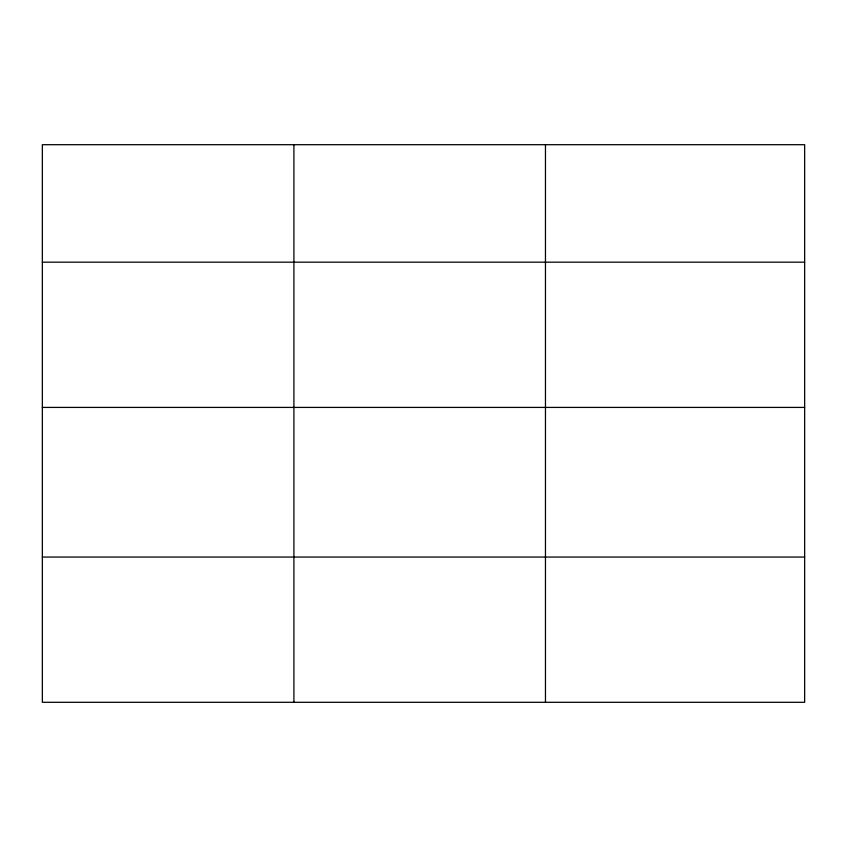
<?xml version="1.0" encoding="UTF-8"?>
<svg xmlns="http://www.w3.org/2000/svg" width="847" height="847" viewBox="0 0 847 847"><rect width="100%" height="100%" fill="white"/><g stroke="black" fill="none" stroke-linecap="round" stroke-linejoin="round"><path stroke-width="1.27" d="M804.65 407.418L804.65 144.699L42.35 144.699L42.35 702.301L804.65 702.301L804.65 407.418L42.35 407.418M42.35 262.178L804.65 262.178M42.35 557.061L804.65 557.061M545.468 144.699L545.468 702.301M293.909 144.699L293.909 702.301"/></g></svg>
